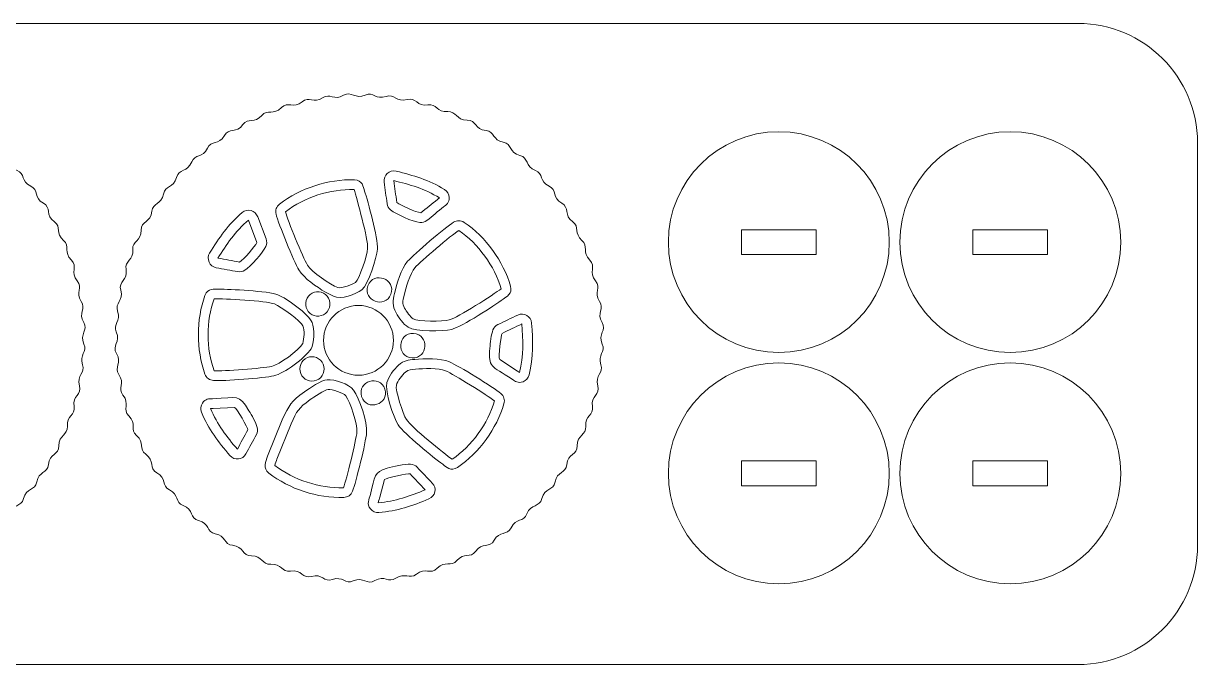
# Model space of a CAD drawing. Header units: centimetres. Extents: x -115 to 36, y 62 to 130.
# Drawn here: x -56.42 to -41.39, y 64.86 to 73.08 of the extents above; entities that cross this region are included whole.
import ezdxf

# ---------------------------------------------------------------- set-up
doc = ezdxf.new("R2010")
doc.units = ezdxf.units.CM
doc.header["$MEASUREMENT"] = 0
doc.layers.add('Camada 1', color=7, linetype='Continuous')

msp = doc.modelspace()

# ---------------------------------------------------------------- linework, layer by layer
at = {"layer": 'Camada 1', "lineweight": 9}
for points, knots in [([(-74.95718, 73.07704), (-74.95718, 73.07704), (-42.91491, 73.07704), (-42.91491, 73.07704), (-42.91491, 73.07704), (-42.07443, 73.07704), (-41.38678, 72.38939), (-41.38678, 71.54891), (-41.38678, 71.54891), (-41.38678, 71.54891), (-41.38678, 66.3925), (-41.38678, 66.3925), (-41.38678, 66.3925), (-41.38678, 65.55202), (-42.07443, 64.86437), (-42.91491, 64.86437), (-42.91491, 64.86437), (-42.91491, 64.86437), (-74.95718, 64.86437), (-74.95718, 64.86437), (-74.95718, 64.86437), (-75.79766, 64.86437), (-76.48531, 65.55202), (-76.48531, 66.3925), (-76.48531, 66.3925), (-76.48531, 66.3925), (-76.48531, 71.54891), (-76.48531, 71.54891), (-76.48531, 71.54891), (-76.48531, 72.38939), (-75.79766, 73.07704), (-74.95718, 73.07704)], [0, 0, 0, 0, 0.11111111, 0.11111111, 0.11111111, 0.11111111, 0.22222222, 0.22222222, 0.22222222, 0.22222222, 0.33333333, 0.33333333, 0.33333333, 0.33333333, 0.44444444, 0.44444444, 0.44444444, 0.44444444, 0.55555556, 0.55555556, 0.55555556, 0.55555556, 0.66666667, 0.66666667, 0.66666667, 0.66666667, 0.77777778, 0.77777778, 0.77777778, 0.77777778, 1, 1, 1, 1]), ([(-61.65751, 70.18015), (-61.66698, 70.29425), (-61.54681, 70.286), (-61.55006, 70.42915), (-61.55006, 70.42915), (-61.55279, 70.54924), (-61.42785, 70.52553), (-61.41427, 70.67074), (-61.41427, 70.67074), (-61.40367, 70.78413), (-61.29053, 70.75399), (-61.26562, 70.89204), (-61.26562, 70.89204), (-61.24521, 71.00511), (-61.1312, 70.96506), (-61.09744, 71.10454), (-61.09744, 71.10454), (-61.06914, 71.22147), (-60.95427, 71.16619), (-60.90372, 71.30287), (-60.90372, 71.30287), (-60.86416, 71.40982), (-60.7626, 71.3514), (-60.70289, 71.47824), (-60.70289, 71.47824), (-60.65397, 71.58217), (-60.55399, 71.51416), (-60.48536, 71.64004), (-60.48536, 71.64004), (-60.42786, 71.74551), (-60.33143, 71.66279), (-60.24689, 71.78166), (-60.24689, 71.78166), (-60.18109, 71.87419), (-60.0982, 71.79225), (-60.0075, 71.89906), (-60.0075, 71.89906), (-59.93326, 71.98649), (-59.85451, 71.89503), (-59.75563, 71.99882), (-59.75563, 71.99882), (-59.67262, 72.08595), (-59.60087, 71.98067), (-59.48866, 72.07379), (-59.48866, 72.07379), (-59.40124, 72.14634), (-59.34213, 72.04562), (-59.22693, 72.12534), (-59.22693, 72.12534), (-59.13279, 72.19049), (-59.08019, 72.08206), (-58.95781, 72.15659), (-58.95781, 72.15659), (-58.85509, 72.21915), (-58.81319, 72.09885), (-58.68065, 72.15981), (-58.68065, 72.15981), (-58.57776, 72.20713), (-58.54577, 72.09472), (-58.41457, 72.14184), (-58.41457, 72.14184), (-58.30679, 72.18055), (-58.2838, 72.06219), (-58.14634, 72.10242), (-58.14634, 72.10242), (-58.03093, 72.1362), (-58.02147, 72.00929), (-57.87785, 72.03379), (-57.87785, 72.03379), (-57.76548, 72.05296), (-57.76534, 71.93581), (-57.62551, 71.94752), (-57.62551, 71.94752), (-57.51144, 71.95708), (-57.51958, 71.8368), (-57.3766, 71.84006), (-57.3766, 71.84006), (-57.25633, 71.8428), (-57.28017, 71.7179), (-57.13496, 71.70432), (-57.13496, 71.70432), (-57.02158, 71.69372), (-57.05171, 71.58058), (-56.91367, 71.55567), (-56.91367, 71.55567), (-56.80058, 71.53526), (-56.84054, 71.42125), (-56.70112, 71.38745), (-56.70112, 71.38745), (-56.5841, 71.35908), (-56.63956, 71.24435), (-56.50279, 71.19377), (-56.50279, 71.19377), (-56.39589, 71.15424), (-56.45432, 71.05267), (-56.32742, 70.9929), (-56.32742, 70.9929), (-56.22352, 70.94396), (-56.29159, 70.84411), (-56.16562, 70.77541), (-56.16562, 70.77541), (-56.06027, 70.71796), (-56.14291, 70.62151), (-56.024, 70.53694), (-56.024, 70.53694), (-55.9315, 70.47115), (-56.01352, 70.38829), (-55.90661, 70.2975), (-55.90661, 70.2975), (-55.81919, 70.22325), (-55.91069, 70.1447), (-55.80685, 70.04563), (-55.80685, 70.04563), (-55.71976, 69.96254), (-55.82506, 69.89108), (-55.73187, 69.77871), (-55.73187, 69.77871), (-55.65935, 69.69127), (-55.76011, 69.63234), (-55.68032, 69.51698), (-55.68032, 69.51698), (-55.61515, 69.42275), (-55.72366, 69.37028), (-55.64911, 69.24786), (-55.64911, 69.24786), (-55.58654, 69.14512), (-55.70682, 69.10321), (-55.6459, 68.9707), (-55.6459, 68.9707), (-55.59858, 68.86777), (-55.71093, 68.83584), (-55.66383, 68.70454), (-55.66383, 68.70454), (-55.62519, 68.59684), (-55.74338, 68.57373), (-55.70324, 68.4363), (-55.70324, 68.4363), (-55.66955, 68.32096), (-55.7964, 68.31161), (-55.77188, 68.1679), (-55.77188, 68.1679), (-55.7527, 68.05551), (-55.86982, 68.05554), (-55.85814, 67.91552), (-55.85814, 67.91552), (-55.84864, 67.80155), (-55.9688, 67.80962), (-55.9656, 67.66656), (-55.9656, 67.66656), (-55.96292, 67.5464), (-56.08783, 67.57017), (-56.10139, 67.42501), (-56.10139, 67.42501), (-56.11199, 67.31156), (-56.22506, 67.34186), (-56.25003, 67.20367), (-56.25003, 67.20367), (-56.27045, 67.09065), (-56.38442, 67.13056), (-56.41826, 66.99117), (-56.41826, 66.99117), (-56.4467, 66.87404), (-56.56128, 66.92969), (-56.61189, 66.79284), (-56.61189, 66.79284), (-56.65142, 66.68595), (-56.75287, 66.74453), (-56.81277, 66.61747), (-56.81277, 66.61747), (-56.86176, 66.51354), (-56.96153, 66.58169), (-57.03026, 66.45572), (-57.03026, 66.45572), (-57.0878, 66.35025), (-57.18421, 66.43301), (-57.26876, 66.31405), (-57.26876, 66.31405), (-57.33451, 66.22154), (-57.41743, 66.30357), (-57.50816, 66.19666), (-57.50816, 66.19666), (-57.58236, 66.10923), (-57.66097, 66.20081), (-57.76003, 66.0969), (-57.76003, 66.0969), (-57.84303, 66.00985), (-57.91467, 66.11513), (-58.02695, 66.02196), (-58.02695, 66.02196), (-58.11443, 65.94937), (-58.17333, 66.05017), (-58.28868, 65.97037), (-58.28868, 65.97037), (-58.38285, 65.90522), (-58.43533, 66.01373), (-58.5578, 65.93916), (-58.5578, 65.93916), (-58.66056, 65.87659), (-58.70248, 65.99687), (-58.835, 65.93595), (-58.835, 65.93595), (-58.938, 65.8886), (-58.96973, 66.00105), (-59.10113, 65.95388), (-59.10113, 65.95388), (-59.20883, 65.91522), (-59.23198, 66.03344), (-59.36936, 65.99329), (-59.36936, 65.99329), (-59.48476, 65.95957), (-59.49398, 66.08646), (-59.63781, 66.06192), (-59.63781, 66.06192), (-59.75016, 66.04275), (-59.75019, 66.15986), (-59.89015, 66.14819), (-59.89015, 66.14819), (-60.00416, 66.13868), (-59.99607, 66.25885), (-60.1391, 66.25565), (-60.1391, 66.25565), (-60.25927, 66.25296), (-60.23551, 66.37783), (-60.38069, 66.39144), (-60.38069, 66.39144), (-60.4942, 66.40208), (-60.46384, 66.51515), (-60.60199, 66.54004), (-60.60199, 66.54004), (-60.71496, 66.5604), (-60.67511, 66.67446), (-60.81453, 66.70826), (-60.81453, 66.70826), (-60.93152, 66.73662), (-60.87599, 66.85139), (-61.01286, 66.90199), (-61.01286, 66.90199), (-61.11978, 66.94151), (-61.0612, 67.04301), (-61.18824, 67.10282), (-61.18824, 67.10282), (-61.29208, 67.15171), (-61.22408, 67.25165), (-61.34999, 67.32031), (-61.34999, 67.32031), (-61.45544, 67.37781), (-61.37274, 67.47433), (-61.49161, 67.55881), (-61.49161, 67.55881), (-61.58423, 67.62463), (-61.50209, 67.70743), (-61.60901, 67.79821), (-61.60901, 67.79821), (-61.69646, 67.87246), (-61.60496, 67.95113), (-61.70877, 68.05008), (-61.70877, 68.05008), (-61.79588, 68.13311), (-61.69054, 68.20469), (-61.78374, 68.317), (-61.78374, 68.317), (-61.85637, 68.40453), (-61.75549, 68.46337), (-61.83529, 68.57873), (-61.83529, 68.57873), (-61.90048, 68.67296), (-61.79199, 68.72547), (-61.86654, 68.8479), (-61.86654, 68.8479), (-61.92909, 68.95062), (-61.80881, 68.99256), (-61.86976, 69.12501), (-61.86976, 69.12501), (-61.91713, 69.22794), (-61.80466, 69.25993), (-61.85179, 69.39113), (-61.85179, 69.39113), (-61.89049, 69.49886), (-61.77223, 69.52187), (-61.81241, 69.65941), (-61.81241, 69.65941), (-61.84609, 69.77469), (-61.7193, 69.78419), (-61.74374, 69.92786), (-61.74374, 69.92786), (-61.76286, 70.04027), (-61.64581, 70.04025), (-61.65751, 70.18015)], [0, 0, 0, 0, 0.01369863, 0.01369863, 0.01369863, 0.01369863, 0.02739726, 0.02739726, 0.02739726, 0.02739726, 0.04109589, 0.04109589, 0.04109589, 0.04109589, 0.05479452, 0.05479452, 0.05479452, 0.05479452, 0.06849315, 0.06849315, 0.06849315, 0.06849315, 0.08219178, 0.08219178, 0.08219178, 0.08219178, 0.09589041, 0.09589041, 0.09589041, 0.09589041, 0.10958904, 0.10958904, 0.10958904, 0.10958904, 0.12328767, 0.12328767, 0.12328767, 0.12328767, 0.1369863, 0.1369863, 0.1369863, 0.1369863, 0.15068493, 0.15068493, 0.15068493, 0.15068493, 0.16438356, 0.16438356, 0.16438356, 0.16438356, 0.17808219, 0.17808219, 0.17808219, 0.17808219, 0.19178082, 0.19178082, 0.19178082, 0.19178082, 0.20547945, 0.20547945, 0.20547945, 0.20547945, 0.21917808, 0.21917808, 0.21917808, 0.21917808, 0.23287671, 0.23287671, 0.23287671, 0.23287671, 0.24657534, 0.24657534, 0.24657534, 0.24657534, 0.26027397, 0.26027397, 0.26027397, 0.26027397, 0.2739726, 0.2739726, 0.2739726, 0.2739726, 0.28767123, 0.28767123, 0.28767123, 0.28767123, 0.30136986, 0.30136986, 0.30136986, 0.30136986, 0.31506849, 0.31506849, 0.31506849, 0.31506849, 0.32876712, 0.32876712, 0.32876712, 0.32876712, 0.34246575, 0.34246575, 0.34246575, 0.34246575, 0.35616438, 0.35616438, 0.35616438, 0.35616438, 0.36986301, 0.36986301, 0.36986301, 0.36986301, 0.38356164, 0.38356164, 0.38356164, 0.38356164, 0.39726027, 0.39726027, 0.39726027, 0.39726027, 0.4109589, 0.4109589, 0.4109589, 0.4109589, 0.42465753, 0.42465753, 0.42465753, 0.42465753, 0.43835616, 0.43835616, 0.43835616, 0.43835616, 0.45205479, 0.45205479, 0.45205479, 0.45205479, 0.46575342, 0.46575342, 0.46575342, 0.46575342, 0.47945205, 0.47945205, 0.47945205, 0.47945205, 0.49315068, 0.49315068, 0.49315068, 0.49315068, 0.50684932, 0.50684932, 0.50684932, 0.50684932, 0.52054795, 0.52054795, 0.52054795, 0.52054795, 0.53424658, 0.53424658, 0.53424658, 0.53424658, 0.54794521, 0.54794521, 0.54794521, 0.54794521, 0.56164384, 0.56164384, 0.56164384, 0.56164384, 0.57534247, 0.57534247, 0.57534247, 0.57534247, 0.5890411, 0.5890411, 0.5890411, 0.5890411, 0.60273973, 0.60273973, 0.60273973, 0.60273973, 0.61643836, 0.61643836, 0.61643836, 0.61643836, 0.63013699, 0.63013699, 0.63013699, 0.63013699, 0.64383562, 0.64383562, 0.64383562, 0.64383562, 0.65753425, 0.65753425, 0.65753425, 0.65753425, 0.67123288, 0.67123288, 0.67123288, 0.67123288, 0.68493151, 0.68493151, 0.68493151, 0.68493151, 0.69863014, 0.69863014, 0.69863014, 0.69863014, 0.71232877, 0.71232877, 0.71232877, 0.71232877, 0.7260274, 0.7260274, 0.7260274, 0.7260274, 0.73972603, 0.73972603, 0.73972603, 0.73972603, 0.75342466, 0.75342466, 0.75342466, 0.75342466, 0.76712329, 0.76712329, 0.76712329, 0.76712329, 0.78082192, 0.78082192, 0.78082192, 0.78082192, 0.79452055, 0.79452055, 0.79452055, 0.79452055, 0.80821918, 0.80821918, 0.80821918, 0.80821918, 0.82191781, 0.82191781, 0.82191781, 0.82191781, 0.83561644, 0.83561644, 0.83561644, 0.83561644, 0.84931507, 0.84931507, 0.84931507, 0.84931507, 0.8630137, 0.8630137, 0.8630137, 0.8630137, 0.87671233, 0.87671233, 0.87671233, 0.87671233, 0.89041096, 0.89041096, 0.89041096, 0.89041096, 0.90410959, 0.90410959, 0.90410959, 0.90410959, 0.91780822, 0.91780822, 0.91780822, 0.91780822, 0.93150685, 0.93150685, 0.93150685, 0.93150685, 0.94520548, 0.94520548, 0.94520548, 0.94520548, 0.95890411, 0.95890411, 0.95890411, 0.95890411, 0.97260274, 0.97260274, 0.97260274, 0.97260274, 1, 1, 1, 1]), ([(-55.02, 70.18015), (-55.02947, 70.29425), (-54.9093, 70.286), (-54.91255, 70.42915), (-54.91255, 70.42915), (-54.91528, 70.54924), (-54.79034, 70.52553), (-54.77676, 70.67074), (-54.77676, 70.67074), (-54.76616, 70.78413), (-54.65302, 70.75399), (-54.62811, 70.89204), (-54.62811, 70.89204), (-54.6077, 71.00511), (-54.49369, 70.96506), (-54.45993, 71.10454), (-54.45993, 71.10454), (-54.43163, 71.22147), (-54.31676, 71.16619), (-54.26621, 71.30287), (-54.26621, 71.30287), (-54.22665, 71.40982), (-54.12509, 71.3514), (-54.06538, 71.47824), (-54.06538, 71.47824), (-54.01646, 71.58217), (-53.91648, 71.51416), (-53.84785, 71.64004), (-53.84785, 71.64004), (-53.79035, 71.74551), (-53.69392, 71.66279), (-53.60938, 71.78166), (-53.60938, 71.78166), (-53.54358, 71.87419), (-53.46069, 71.79225), (-53.36999, 71.89906), (-53.36999, 71.89906), (-53.29575, 71.98649), (-53.217, 71.89503), (-53.11812, 71.99882), (-53.11812, 71.99882), (-53.03511, 72.08595), (-52.96336, 71.98067), (-52.85115, 72.07379), (-52.85115, 72.07379), (-52.76373, 72.14634), (-52.70462, 72.04562), (-52.58942, 72.12534), (-52.58942, 72.12534), (-52.49528, 72.19049), (-52.44268, 72.08206), (-52.3203, 72.15659), (-52.3203, 72.15659), (-52.21758, 72.21915), (-52.17568, 72.09885), (-52.04314, 72.15981), (-52.04314, 72.15981), (-51.94025, 72.20713), (-51.90826, 72.09472), (-51.77706, 72.14184), (-51.77706, 72.14184), (-51.66928, 72.18055), (-51.64629, 72.06219), (-51.50883, 72.10242), (-51.50883, 72.10242), (-51.39342, 72.1362), (-51.38396, 72.00929), (-51.24034, 72.03379), (-51.24034, 72.03379), (-51.12797, 72.05296), (-51.12783, 71.93581), (-50.988, 71.94752), (-50.988, 71.94752), (-50.87393, 71.95708), (-50.88207, 71.8368), (-50.73909, 71.84006), (-50.73909, 71.84006), (-50.61882, 71.8428), (-50.64266, 71.7179), (-50.49745, 71.70432), (-50.49745, 71.70432), (-50.38407, 71.69372), (-50.4142, 71.58058), (-50.27616, 71.55567), (-50.27616, 71.55567), (-50.16307, 71.53526), (-50.20303, 71.42125), (-50.06361, 71.38745), (-50.06361, 71.38745), (-49.94659, 71.35908), (-50.00205, 71.24435), (-49.86528, 71.19377), (-49.86528, 71.19377), (-49.75838, 71.15424), (-49.81681, 71.05267), (-49.68991, 70.9929), (-49.68991, 70.9929), (-49.58601, 70.94396), (-49.65408, 70.84411), (-49.52811, 70.77541), (-49.52811, 70.77541), (-49.42276, 70.71796), (-49.5054, 70.62151), (-49.38649, 70.53694), (-49.38649, 70.53694), (-49.29399, 70.47115), (-49.37601, 70.38829), (-49.2691, 70.2975), (-49.2691, 70.2975), (-49.18168, 70.22325), (-49.27318, 70.1447), (-49.16934, 70.04563), (-49.16934, 70.04563), (-49.08225, 69.96254), (-49.18755, 69.89108), (-49.09436, 69.77871), (-49.09436, 69.77871), (-49.02184, 69.69127), (-49.1226, 69.63234), (-49.04281, 69.51698), (-49.04281, 69.51698), (-48.97764, 69.42275), (-49.08615, 69.37028), (-49.0116, 69.24786), (-49.0116, 69.24786), (-48.94903, 69.14512), (-49.06931, 69.10321), (-49.00839, 68.9707), (-49.00839, 68.9707), (-48.96107, 68.86777), (-49.07342, 68.83584), (-49.02632, 68.70454), (-49.02632, 68.70454), (-48.98768, 68.59684), (-49.10587, 68.57373), (-49.06573, 68.4363), (-49.06573, 68.4363), (-49.03204, 68.32096), (-49.15889, 68.31161), (-49.13437, 68.1679), (-49.13437, 68.1679), (-49.11519, 68.05551), (-49.23231, 68.05554), (-49.22063, 67.91552), (-49.22063, 67.91552), (-49.21113, 67.80155), (-49.33129, 67.80962), (-49.32809, 67.66656), (-49.32809, 67.66656), (-49.32541, 67.5464), (-49.45032, 67.57017), (-49.46388, 67.42501), (-49.46388, 67.42501), (-49.47448, 67.31156), (-49.58755, 67.34186), (-49.61252, 67.20367), (-49.61252, 67.20367), (-49.63294, 67.09065), (-49.74691, 67.13056), (-49.78075, 66.99117), (-49.78075, 66.99117), (-49.80919, 66.87404), (-49.92377, 66.92969), (-49.97438, 66.79284), (-49.97438, 66.79284), (-50.01391, 66.68595), (-50.11536, 66.74453), (-50.17526, 66.61747), (-50.17526, 66.61747), (-50.22425, 66.51354), (-50.32402, 66.58169), (-50.39275, 66.45572), (-50.39275, 66.45572), (-50.45029, 66.35025), (-50.5467, 66.43301), (-50.63125, 66.31405), (-50.63125, 66.31405), (-50.697, 66.22154), (-50.77992, 66.30357), (-50.87065, 66.19666), (-50.87065, 66.19666), (-50.94485, 66.10923), (-51.02346, 66.20081), (-51.12252, 66.0969), (-51.12252, 66.0969), (-51.20552, 66.00985), (-51.27716, 66.11513), (-51.38944, 66.02196), (-51.38944, 66.02196), (-51.47692, 65.94937), (-51.53582, 66.05017), (-51.65117, 65.97037), (-51.65117, 65.97037), (-51.74534, 65.90522), (-51.79782, 66.01373), (-51.92029, 65.93916), (-51.92029, 65.93916), (-52.02305, 65.87659), (-52.06497, 65.99687), (-52.19749, 65.93595), (-52.19749, 65.93595), (-52.30049, 65.8886), (-52.33222, 66.00105), (-52.46362, 65.95388), (-52.46362, 65.95388), (-52.57132, 65.91522), (-52.59447, 66.03344), (-52.73185, 65.99329), (-52.73185, 65.99329), (-52.84725, 65.95957), (-52.85647, 66.08646), (-53.0003, 66.06192), (-53.0003, 66.06192), (-53.11265, 66.04275), (-53.11268, 66.15986), (-53.25264, 66.14819), (-53.25264, 66.14819), (-53.36665, 66.13868), (-53.35856, 66.25885), (-53.50159, 66.25565), (-53.50159, 66.25565), (-53.62176, 66.25296), (-53.598, 66.37783), (-53.74318, 66.39144), (-53.74318, 66.39144), (-53.85669, 66.40208), (-53.82633, 66.51515), (-53.96448, 66.54004), (-53.96448, 66.54004), (-54.07745, 66.5604), (-54.0376, 66.67446), (-54.17702, 66.70826), (-54.17702, 66.70826), (-54.29401, 66.73662), (-54.23848, 66.85139), (-54.37535, 66.90199), (-54.37535, 66.90199), (-54.48227, 66.94151), (-54.42369, 67.04301), (-54.55073, 67.10282), (-54.55073, 67.10282), (-54.65457, 67.15171), (-54.58657, 67.25165), (-54.71248, 67.32031), (-54.71248, 67.32031), (-54.81793, 67.37781), (-54.73523, 67.47433), (-54.8541, 67.55881), (-54.8541, 67.55881), (-54.94672, 67.62463), (-54.86458, 67.70743), (-54.9715, 67.79821), (-54.9715, 67.79821), (-55.05895, 67.87246), (-54.96745, 67.95113), (-55.07126, 68.05008), (-55.07126, 68.05008), (-55.15837, 68.13311), (-55.05303, 68.20469), (-55.14623, 68.317), (-55.14623, 68.317), (-55.21886, 68.40453), (-55.11798, 68.46337), (-55.19778, 68.57873), (-55.19778, 68.57873), (-55.26297, 68.67296), (-55.15448, 68.72547), (-55.22903, 68.8479), (-55.22903, 68.8479), (-55.29158, 68.95062), (-55.1713, 68.99256), (-55.23225, 69.12501), (-55.23225, 69.12501), (-55.27962, 69.22794), (-55.16715, 69.25993), (-55.21428, 69.39113), (-55.21428, 69.39113), (-55.25298, 69.49886), (-55.13472, 69.52187), (-55.1749, 69.65941), (-55.1749, 69.65941), (-55.20858, 69.77469), (-55.08179, 69.78419), (-55.10623, 69.92786), (-55.10623, 69.92786), (-55.12535, 70.04027), (-55.0083, 70.04025), (-55.02, 70.18015)], [0, 0, 0, 0, 0.01369863, 0.01369863, 0.01369863, 0.01369863, 0.02739726, 0.02739726, 0.02739726, 0.02739726, 0.04109589, 0.04109589, 0.04109589, 0.04109589, 0.05479452, 0.05479452, 0.05479452, 0.05479452, 0.06849315, 0.06849315, 0.06849315, 0.06849315, 0.08219178, 0.08219178, 0.08219178, 0.08219178, 0.09589041, 0.09589041, 0.09589041, 0.09589041, 0.10958904, 0.10958904, 0.10958904, 0.10958904, 0.12328767, 0.12328767, 0.12328767, 0.12328767, 0.1369863, 0.1369863, 0.1369863, 0.1369863, 0.15068493, 0.15068493, 0.15068493, 0.15068493, 0.16438356, 0.16438356, 0.16438356, 0.16438356, 0.17808219, 0.17808219, 0.17808219, 0.17808219, 0.19178082, 0.19178082, 0.19178082, 0.19178082, 0.20547945, 0.20547945, 0.20547945, 0.20547945, 0.21917808, 0.21917808, 0.21917808, 0.21917808, 0.23287671, 0.23287671, 0.23287671, 0.23287671, 0.24657534, 0.24657534, 0.24657534, 0.24657534, 0.26027397, 0.26027397, 0.26027397, 0.26027397, 0.2739726, 0.2739726, 0.2739726, 0.2739726, 0.28767123, 0.28767123, 0.28767123, 0.28767123, 0.30136986, 0.30136986, 0.30136986, 0.30136986, 0.31506849, 0.31506849, 0.31506849, 0.31506849, 0.32876712, 0.32876712, 0.32876712, 0.32876712, 0.34246575, 0.34246575, 0.34246575, 0.34246575, 0.35616438, 0.35616438, 0.35616438, 0.35616438, 0.36986301, 0.36986301, 0.36986301, 0.36986301, 0.38356164, 0.38356164, 0.38356164, 0.38356164, 0.39726027, 0.39726027, 0.39726027, 0.39726027, 0.4109589, 0.4109589, 0.4109589, 0.4109589, 0.42465753, 0.42465753, 0.42465753, 0.42465753, 0.43835616, 0.43835616, 0.43835616, 0.43835616, 0.45205479, 0.45205479, 0.45205479, 0.45205479, 0.46575342, 0.46575342, 0.46575342, 0.46575342, 0.47945205, 0.47945205, 0.47945205, 0.47945205, 0.49315068, 0.49315068, 0.49315068, 0.49315068, 0.50684932, 0.50684932, 0.50684932, 0.50684932, 0.52054795, 0.52054795, 0.52054795, 0.52054795, 0.53424658, 0.53424658, 0.53424658, 0.53424658, 0.54794521, 0.54794521, 0.54794521, 0.54794521, 0.56164384, 0.56164384, 0.56164384, 0.56164384, 0.57534247, 0.57534247, 0.57534247, 0.57534247, 0.5890411, 0.5890411, 0.5890411, 0.5890411, 0.60273973, 0.60273973, 0.60273973, 0.60273973, 0.61643836, 0.61643836, 0.61643836, 0.61643836, 0.63013699, 0.63013699, 0.63013699, 0.63013699, 0.64383562, 0.64383562, 0.64383562, 0.64383562, 0.65753425, 0.65753425, 0.65753425, 0.65753425, 0.67123288, 0.67123288, 0.67123288, 0.67123288, 0.68493151, 0.68493151, 0.68493151, 0.68493151, 0.69863014, 0.69863014, 0.69863014, 0.69863014, 0.71232877, 0.71232877, 0.71232877, 0.71232877, 0.7260274, 0.7260274, 0.7260274, 0.7260274, 0.73972603, 0.73972603, 0.73972603, 0.73972603, 0.75342466, 0.75342466, 0.75342466, 0.75342466, 0.76712329, 0.76712329, 0.76712329, 0.76712329, 0.78082192, 0.78082192, 0.78082192, 0.78082192, 0.79452055, 0.79452055, 0.79452055, 0.79452055, 0.80821918, 0.80821918, 0.80821918, 0.80821918, 0.82191781, 0.82191781, 0.82191781, 0.82191781, 0.83561644, 0.83561644, 0.83561644, 0.83561644, 0.84931507, 0.84931507, 0.84931507, 0.84931507, 0.8630137, 0.8630137, 0.8630137, 0.8630137, 0.87671233, 0.87671233, 0.87671233, 0.87671233, 0.89041096, 0.89041096, 0.89041096, 0.89041096, 0.90410959, 0.90410959, 0.90410959, 0.90410959, 0.91780822, 0.91780822, 0.91780822, 0.91780822, 0.93150685, 0.93150685, 0.93150685, 0.93150685, 0.94520548, 0.94520548, 0.94520548, 0.94520548, 0.95890411, 0.95890411, 0.95890411, 0.95890411, 0.97260274, 0.97260274, 0.97260274, 0.97260274, 1, 1, 1, 1]), ([(-46.74822, 68.86102), (-47.52946, 68.86102), (-48.16282, 69.49437), (-48.16282, 70.27561), (-48.16282, 70.27561), (-48.16282, 71.05689), (-47.52946, 71.6902), (-46.74822, 71.6902), (-46.74822, 71.6902), (-45.96698, 71.6902), (-45.33363, 71.05689), (-45.33363, 70.27561), (-45.33363, 70.27561), (-45.33363, 69.49437), (-45.96698, 68.86102), (-46.74822, 68.86102)], [0, 0, 0, 0, 0.2, 0.2, 0.2, 0.2, 0.4, 0.4, 0.4, 0.4, 0.6, 0.6, 0.6, 0.6, 1, 1, 1, 1]), ([(-43.78439, 68.86102), (-44.56563, 68.86102), (-45.19899, 69.49437), (-45.19899, 70.27561), (-45.19899, 70.27561), (-45.19899, 71.05689), (-44.56563, 71.6902), (-43.78439, 71.6902), (-43.78439, 71.6902), (-43.00315, 71.6902), (-42.3698, 71.05689), (-42.3698, 70.27561), (-42.3698, 70.27561), (-42.3698, 69.49437), (-43.00315, 68.86102), (-43.78439, 68.86102)], [0, 0, 0, 0, 0.2, 0.2, 0.2, 0.2, 0.4, 0.4, 0.4, 0.4, 0.6, 0.6, 0.6, 0.6, 1, 1, 1, 1]), ([(-52.78488, 69.98267), (-52.73231, 69.89367), (-52.48901, 69.72811), (-52.39325, 69.69329), (-52.39325, 69.69329), (-52.34305, 69.68178), (-52.20485, 69.7297), (-52.16781, 69.76036), (-52.16781, 69.76036), (-52.11772, 69.80183), (-52.01842, 70.10851), (-52.01286, 70.19521), (-52.01286, 70.19521), (-52.00569, 70.30704), (-52.14934, 70.83617), (-52.18718, 70.94955), (-52.18718, 70.94955), (-52.48924, 70.95902), (-52.82671, 70.84962), (-53.06538, 70.66427), (-53.06538, 70.66427), (-53.03802, 70.55648), (-52.8417, 70.07886), (-52.78488, 69.98267)], [0, 0, 0, 0, 0.14285714, 0.14285714, 0.14285714, 0.14285714, 0.28571429, 0.28571429, 0.28571429, 0.28571429, 0.42857143, 0.42857143, 0.42857143, 0.42857143, 0.57142857, 0.57142857, 0.57142857, 0.57142857, 0.71428571, 0.71428571, 0.71428571, 0.71428571, 1, 1, 1, 1]), ([(-51.11956, 70.82336), (-51.11372, 70.82814), (-51.10345, 70.83537), (-51.09313, 70.84298), (-51.09313, 70.84298), (-51.28109, 70.95858), (-51.47817, 71.01539), (-51.67781, 71.06356), (-51.67781, 71.06356), (-51.66517, 70.9707), (-51.65282, 70.87779), (-51.64022, 70.78492), (-51.64022, 70.78492), (-51.5912, 70.74496), (-51.39414, 70.65852), (-51.33244, 70.65176), (-51.33244, 70.65176), (-51.26148, 70.70906), (-51.19035, 70.76615), (-51.11956, 70.82336)], [0, 0, 0, 0, 0.16666667, 0.16666667, 0.16666667, 0.16666667, 0.33333333, 0.33333333, 0.33333333, 0.33333333, 0.5, 0.5, 0.5, 0.5, 0.66666667, 0.66666667, 0.66666667, 0.66666667, 1, 1, 1, 1]), ([(-53.92955, 70.07058), (-53.83732, 70.05384), (-53.74504, 70.03722), (-53.65286, 70.02039), (-53.65286, 70.02039), (-53.59961, 70.05468), (-53.45651, 70.21542), (-53.43114, 70.27196), (-53.43114, 70.27196), (-53.43114, 70.27196), (-53.53906, 70.55859), (-53.53906, 70.55859), (-53.53906, 70.55859), (-53.70651, 70.41609), (-53.82254, 70.2451), (-53.92955, 70.07058)], [0, 0, 0, 0, 0.2, 0.2, 0.2, 0.2, 0.4, 0.4, 0.4, 0.4, 0.6, 0.6, 0.6, 0.6, 1, 1, 1, 1]), ([(-51.54642, 69.59036), (-51.56405, 69.50958), (-51.57323, 69.49982), (-51.53948, 69.42856), (-51.53948, 69.42856), (-51.51703, 69.38796), (-51.46683, 69.31649), (-51.42852, 69.29218), (-51.42852, 69.29218), (-51.37352, 69.25727), (-51.05151, 69.25773), (-50.96711, 69.27924), (-50.96711, 69.27924), (-50.85847, 69.30692), (-50.39997, 69.60697), (-50.30356, 69.6781), (-50.30356, 69.6781), (-50.38767, 69.96787), (-50.59649, 70.25589), (-50.84629, 70.42517), (-50.84629, 70.42517), (-50.94068, 70.36556), (-51.3337, 70.03173), (-51.40784, 69.94778), (-51.40784, 69.94778), (-51.47072, 69.87652), (-51.52595, 69.68407), (-51.54642, 69.59036)], [0, 0, 0, 0, 0.125, 0.125, 0.125, 0.125, 0.25, 0.25, 0.25, 0.25, 0.375, 0.375, 0.375, 0.375, 0.5, 0.5, 0.5, 0.5, 0.625, 0.625, 0.625, 0.625, 0.75, 0.75, 0.75, 0.75, 1, 1, 1, 1]), ([(-46.27032, 70.43491), (-46.27032, 70.43491), (-46.27032, 70.11631), (-46.27032, 70.11631), (-46.27032, 70.11631), (-46.27032, 70.11631), (-47.22613, 70.11631), (-47.22613, 70.11631), (-47.22613, 70.11631), (-47.22613, 70.11631), (-47.22613, 70.43491), (-47.22613, 70.43491), (-47.22613, 70.43491), (-47.22613, 70.43491), (-46.27032, 70.43491), (-46.27032, 70.43491)], [0, 0, 0, 0, 0.2, 0.2, 0.2, 0.2, 0.4, 0.4, 0.4, 0.4, 0.6, 0.6, 0.6, 0.6, 1, 1, 1, 1]), ([(-43.30649, 70.43491), (-43.30649, 70.43491), (-43.30649, 70.11631), (-43.30649, 70.11631), (-43.30649, 70.11631), (-43.30649, 70.11631), (-44.2623, 70.11631), (-44.2623, 70.11631), (-44.2623, 70.11631), (-44.2623, 70.11631), (-44.2623, 70.43491), (-44.2623, 70.43491), (-44.2623, 70.43491), (-44.2623, 70.43491), (-43.30649, 70.43491), (-43.30649, 70.43491)], [0, 0, 0, 0, 0.2, 0.2, 0.2, 0.2, 0.4, 0.4, 0.4, 0.4, 0.6, 0.6, 0.6, 0.6, 1, 1, 1, 1]), ([(-53.24359, 68.68377), (-53.14311, 68.70619), (-52.90367, 68.8835), (-52.8421, 68.97751), (-52.8421, 68.97751), (-52.82793, 69.04297), (-52.81766, 69.14167), (-52.84151, 69.20198), (-52.84151, 69.20198), (-52.86544, 69.26247), (-53.12634, 69.45157), (-53.20718, 69.4837), (-53.20718, 69.4837), (-53.31116, 69.52503), (-53.85946, 69.5521), (-53.97848, 69.55103), (-53.97848, 69.55103), (-54.08098, 69.26596), (-54.08098, 68.91272), (-53.97848, 68.62766), (-53.97848, 68.62766), (-53.86751, 68.62037), (-53.35265, 68.65946), (-53.24359, 68.68377)], [0, 0, 0, 0, 0.14285714, 0.14285714, 0.14285714, 0.14285714, 0.28571429, 0.28571429, 0.28571429, 0.28571429, 0.42857143, 0.42857143, 0.42857143, 0.42857143, 0.57142857, 0.57142857, 0.57142857, 0.57142857, 0.71428571, 0.71428571, 0.71428571, 0.71428571, 1, 1, 1, 1]), ([(-52.13038, 69.46442), (-52.37718, 69.46442), (-52.57725, 69.26435), (-52.57725, 69.01756), (-52.57725, 69.01756), (-52.57725, 68.77072), (-52.37718, 68.57069), (-52.13038, 68.57069), (-52.13038, 68.57069), (-51.88359, 68.57069), (-51.68352, 68.77072), (-51.68352, 69.01756), (-51.68352, 69.01756), (-51.68352, 69.26435), (-51.88359, 69.46442), (-52.13038, 69.46442)], [0, 0, 0, 0, 0.2, 0.2, 0.2, 0.2, 0.4, 0.4, 0.4, 0.4, 0.6, 0.6, 0.6, 0.6, 1, 1, 1, 1]), ([(-50.09364, 68.62372), (-50.08776, 68.61992), (-50.07748, 68.61226), (-50.06679, 68.60469), (-50.06679, 68.60469), (-50.01458, 68.82042), (-50.02225, 69.0237), (-50.03773, 69.229), (-50.03773, 69.229), (-50.12235, 69.18828), (-50.20693, 69.14751), (-50.29159, 69.10679), (-50.29159, 69.10679), (-50.30629, 69.09091), (-50.34191, 68.79916), (-50.32191, 68.77216), (-50.32191, 68.77216), (-50.32191, 68.77216), (-50.09364, 68.62372), (-50.09364, 68.62372)], [0, 0, 0, 0, 0.16666667, 0.16666667, 0.16666667, 0.16666667, 0.33333333, 0.33333333, 0.33333333, 0.33333333, 0.5, 0.5, 0.5, 0.5, 0.66666667, 0.66666667, 0.66666667, 0.66666667, 1, 1, 1, 1]), ([(-46.74822, 65.89881), (-47.52946, 65.89881), (-48.16282, 66.53216), (-48.16282, 67.3134), (-48.16282, 67.3134), (-48.16282, 68.09468), (-47.52946, 68.72799), (-46.74822, 68.72799), (-46.74822, 68.72799), (-45.96698, 68.72799), (-45.33363, 68.09468), (-45.33363, 67.3134), (-45.33363, 67.3134), (-45.33363, 66.53216), (-45.96698, 65.89881), (-46.74822, 65.89881)], [0, 0, 0, 0, 0.2, 0.2, 0.2, 0.2, 0.4, 0.4, 0.4, 0.4, 0.6, 0.6, 0.6, 0.6, 1, 1, 1, 1]), ([(-43.78439, 65.89881), (-44.56563, 65.89881), (-45.19899, 66.53216), (-45.19899, 67.3134), (-45.19899, 67.3134), (-45.19899, 68.09468), (-44.56563, 68.72799), (-43.78439, 68.72799), (-43.78439, 68.72799), (-43.00315, 68.72799), (-42.3698, 68.09468), (-42.3698, 67.3134), (-42.3698, 67.3134), (-42.3698, 66.53216), (-43.00315, 65.89881), (-43.78439, 65.89881)], [0, 0, 0, 0, 0.2, 0.2, 0.2, 0.2, 0.4, 0.4, 0.4, 0.4, 0.6, 0.6, 0.6, 0.6, 1, 1, 1, 1]), ([(-51.39828, 68.64867), (-51.44844, 68.64368), (-51.49022, 68.64483), (-51.52967, 68.61133), (-51.52967, 68.61133), (-51.57036, 68.57243), (-51.63142, 68.49876), (-51.64537, 68.44446), (-51.64537, 68.44446), (-51.66155, 68.38143), (-51.56168, 68.07515), (-51.51513, 68.00162), (-51.51513, 68.00162), (-51.45528, 67.90708), (-51.02754, 67.56276), (-50.93066, 67.49377), (-50.93066, 67.49377), (-50.6809, 67.66301), (-50.47204, 67.95112), (-50.38792, 68.2408), (-50.38792, 68.2408), (-50.47408, 68.31231), (-50.91246, 68.58265), (-51.01549, 68.62732), (-51.01549, 68.62732), (-51.10277, 68.66517), (-51.30271, 68.65819), (-51.39828, 68.64867)], [0, 0, 0, 0, 0.125, 0.125, 0.125, 0.125, 0.25, 0.25, 0.25, 0.25, 0.375, 0.375, 0.375, 0.375, 0.5, 0.5, 0.5, 0.5, 0.625, 0.625, 0.625, 0.625, 0.75, 0.75, 0.75, 0.75, 1, 1, 1, 1]), ([(-53.17571, 67.4939), (-53.18227, 67.4755), (-53.19542, 67.44104), (-53.2021, 67.41537), (-53.2021, 67.41537), (-52.96283, 67.22934), (-52.62655, 67.12087), (-52.32368, 67.12992), (-52.32368, 67.12992), (-52.28243, 67.23352), (-52.1607, 67.73467), (-52.15005, 67.84616), (-52.15005, 67.84616), (-52.14095, 67.94161), (-52.23771, 68.22964), (-52.29434, 68.3074), (-52.29434, 68.3074), (-52.32318, 68.34699), (-52.46937, 68.39177), (-52.51855, 68.38868), (-52.51855, 68.38868), (-52.56088, 68.38479), (-52.70986, 68.28554), (-52.74843, 68.25767), (-52.74843, 68.25767), (-52.90608, 68.14375), (-52.91361, 68.11981), (-52.99328, 67.94651), (-52.99328, 67.94651), (-52.99328, 67.94651), (-53.17571, 67.4939), (-53.17571, 67.4939)], [0, 0, 0, 0, 0.11111111, 0.11111111, 0.11111111, 0.11111111, 0.22222222, 0.22222222, 0.22222222, 0.22222222, 0.33333333, 0.33333333, 0.33333333, 0.33333333, 0.44444444, 0.44444444, 0.44444444, 0.44444444, 0.55555556, 0.55555556, 0.55555556, 0.55555556, 0.66666667, 0.66666667, 0.66666667, 0.66666667, 0.77777778, 0.77777778, 0.77777778, 0.77777778, 1, 1, 1, 1]), ([(-53.9915, 68.14485), (-53.99848, 68.14447), (-54.01129, 68.14464), (-54.0244, 68.14451), (-54.0244, 68.14451), (-53.94086, 67.94181), (-53.8137, 67.77767), (-53.68093, 67.62233), (-53.68093, 67.62233), (-53.63649, 67.70505), (-53.59226, 67.78793), (-53.54747, 67.87048), (-53.54747, 67.87048), (-53.54489, 67.89197), (-53.68761, 68.14894), (-53.71959, 68.15897), (-53.71959, 68.15897), (-53.71959, 68.15897), (-53.9915, 68.14485), (-53.9915, 68.14485)], [0, 0, 0, 0, 0.16666667, 0.16666667, 0.16666667, 0.16666667, 0.33333333, 0.33333333, 0.33333333, 0.33333333, 0.5, 0.5, 0.5, 0.5, 0.66666667, 0.66666667, 0.66666667, 0.66666667, 1, 1, 1, 1]), ([(-46.27032, 67.4727), (-46.27032, 67.4727), (-46.27032, 67.1541), (-46.27032, 67.1541), (-46.27032, 67.1541), (-46.27032, 67.1541), (-47.22613, 67.1541), (-47.22613, 67.1541), (-47.22613, 67.1541), (-47.22613, 67.1541), (-47.22613, 67.4727), (-47.22613, 67.4727), (-47.22613, 67.4727), (-47.22613, 67.4727), (-46.27032, 67.4727), (-46.27032, 67.4727)], [0, 0, 0, 0, 0.2, 0.2, 0.2, 0.2, 0.4, 0.4, 0.4, 0.4, 0.6, 0.6, 0.6, 0.6, 1, 1, 1, 1]), ([(-43.30649, 67.4727), (-43.30649, 67.4727), (-43.30649, 67.1541), (-43.30649, 67.1541), (-43.30649, 67.1541), (-43.30649, 67.1541), (-44.2623, 67.1541), (-44.2623, 67.1541), (-44.2623, 67.1541), (-44.2623, 67.1541), (-44.2623, 67.4727), (-44.2623, 67.4727), (-44.2623, 67.4727), (-44.2623, 67.4727), (-43.30649, 67.4727), (-43.30649, 67.4727)], [0, 0, 0, 0, 0.2, 0.2, 0.2, 0.2, 0.4, 0.4, 0.4, 0.4, 0.6, 0.6, 0.6, 0.6, 1, 1, 1, 1]), ([(-51.85787, 67.00855), (-51.8616, 66.9946), (-51.87246, 66.96309), (-51.87991, 66.93679), (-51.87991, 66.93679), (-51.66194, 66.95327), (-51.46436, 67.02369), (-51.27569, 67.10222), (-51.27569, 67.10222), (-51.34064, 67.17014), (-51.40573, 67.23801), (-51.4706, 67.30605), (-51.4706, 67.30605), (-51.48896, 67.31463), (-51.77558, 67.25724), (-51.79723, 67.23273), (-51.79723, 67.23273), (-51.79723, 67.23273), (-51.85787, 67.00855), (-51.85787, 67.00855)], [0, 0, 0, 0, 0.16666667, 0.16666667, 0.16666667, 0.16666667, 0.33333333, 0.33333333, 0.33333333, 0.33333333, 0.5, 0.5, 0.5, 0.5, 0.66666667, 0.66666667, 0.66666667, 0.66666667, 1, 1, 1, 1])]:
    msp.add_open_spline(points, degree=3, knots=knots, dxfattribs=at)
at = {"layer": 'Camada 1', "color": 140, "lineweight": 9}
for points, knots in [([(-50.96829, 70.84819), (-50.96531, 70.77801), (-51.00492, 70.75522), (-51.04099, 70.72623), (-51.04099, 70.72623), (-51.11186, 70.66888), (-51.18299, 70.61184), (-51.25395, 70.55458), (-51.25395, 70.55458), (-51.28081, 70.53288), (-51.31172, 70.52379), (-51.34606, 70.52755), (-51.34606, 70.52755), (-51.43389, 70.5372), (-51.65037, 70.63192), (-51.71921, 70.68812), (-51.71921, 70.68812), (-51.74471, 70.70893), (-51.75955, 70.73549), (-51.76399, 70.76809), (-51.76399, 70.76809), (-51.77664, 70.86096), (-51.78899, 70.95387), (-51.80159, 71.04669), (-51.80159, 71.04669), (-51.81348, 71.13414), (-51.73413, 71.20579), (-51.64838, 71.18497), (-51.64838, 71.18497), (-51.42498, 71.13073), (-51.22944, 71.07337), (-51.02767, 70.94938), (-51.02767, 70.94938), (-50.99117, 70.92697), (-50.97007, 70.89098), (-50.96829, 70.84819)], [0, 0, 0, 0, 0.1, 0.1, 0.1, 0.1, 0.2, 0.2, 0.2, 0.2, 0.3, 0.3, 0.3, 0.3, 0.4, 0.4, 0.4, 0.4, 0.5, 0.5, 0.5, 0.5, 0.6, 0.6, 0.6, 0.6, 0.7, 0.7, 0.7, 0.7, 0.8, 0.8, 0.8, 0.8, 1, 1, 1, 1]), ([(-52.18329, 71.07443), (-52.07986, 71.07115), (-52.06867, 70.98332), (-52.05202, 70.93061), (-52.05202, 70.93061), (-52.01069, 70.79978), (-51.8793, 70.32511), (-51.8882, 70.18717), (-51.8882, 70.18717), (-51.89574, 70.07021), (-52.00154, 69.73579), (-52.08814, 69.66411), (-52.08814, 69.66411), (-52.15978, 69.60481), (-52.36139, 69.53661), (-52.45013, 69.58202), (-52.45013, 69.58202), (-52.45013, 69.58202), (-52.55475, 69.63497), (-52.55475, 69.63497), (-52.55475, 69.63497), (-52.66292, 69.70234), (-52.82802, 69.81), (-52.89246, 69.91911), (-52.89246, 69.91911), (-52.95654, 70.02765), (-53.15554, 70.51162), (-53.1865, 70.63349), (-53.1865, 70.63349), (-53.19897, 70.68271), (-53.18214, 70.73177), (-53.14201, 70.76293), (-53.14201, 70.76293), (-52.88024, 70.96626), (-52.51453, 71.08483), (-52.18329, 71.07443)], [0, 0, 0, 0, 0.1, 0.1, 0.1, 0.1, 0.2, 0.2, 0.2, 0.2, 0.3, 0.3, 0.3, 0.3, 0.4, 0.4, 0.4, 0.4, 0.5, 0.5, 0.5, 0.5, 0.6, 0.6, 0.6, 0.6, 0.7, 0.7, 0.7, 0.7, 0.8, 0.8, 0.8, 0.8, 1, 1, 1, 1]), ([(-53.58515, 69.91539), (-53.61285, 69.8975), (-53.64279, 69.89153), (-53.67527, 69.89745), (-53.67527, 69.89745), (-53.76746, 69.91429), (-53.85965, 69.9309), (-53.95188, 69.94765), (-53.95188, 69.94765), (-54.03867, 69.96342), (-54.08228, 70.06088), (-54.03599, 70.13605), (-54.03599, 70.13605), (-53.91571, 70.33137), (-53.79985, 70.50064), (-53.62004, 70.65374), (-53.62004, 70.65374), (-53.55243, 70.71131), (-53.44867, 70.68256), (-53.42056, 70.59826), (-53.42056, 70.59826), (-53.42056, 70.59826), (-53.31434, 70.31637), (-53.31434, 70.31637), (-53.31434, 70.31637), (-53.30207, 70.28418), (-53.30304, 70.25213), (-53.31717, 70.22071), (-53.31717, 70.22071), (-53.35337, 70.14011), (-53.51043, 69.96355), (-53.58515, 69.91539)], [0, 0, 0, 0, 0.11111111, 0.11111111, 0.11111111, 0.11111111, 0.22222222, 0.22222222, 0.22222222, 0.22222222, 0.33333333, 0.33333333, 0.33333333, 0.33333333, 0.44444444, 0.44444444, 0.44444444, 0.44444444, 0.55555556, 0.55555556, 0.55555556, 0.55555556, 0.66666667, 0.66666667, 0.66666667, 0.66666667, 0.77777778, 0.77777778, 0.77777778, 0.77777778, 1, 1, 1, 1]), ([(-51.6488, 69.36809), (-51.70278, 69.46445), (-51.68891, 69.52347), (-51.66851, 69.617), (-51.66851, 69.617), (-51.64212, 69.73782), (-51.58249, 69.93869), (-51.50151, 70.03045), (-51.50151, 70.03045), (-51.41782, 70.12525), (-51.01974, 70.46343), (-50.91298, 70.53081), (-50.91298, 70.53081), (-50.87006, 70.55792), (-50.81821, 70.55707), (-50.77618, 70.52861), (-50.77618, 70.52861), (-50.50215, 70.34292), (-50.27586, 70.03079), (-50.18359, 69.71295), (-50.18359, 69.71295), (-50.15476, 69.61366), (-50.2347, 69.57589), (-50.27984, 69.54371), (-50.27984, 69.54371), (-50.39197, 69.46376), (-50.80193, 69.19244), (-50.93624, 69.15817), (-50.93624, 69.15817), (-51.04987, 69.12918), (-51.40055, 69.12645), (-51.49546, 69.18671), (-51.49546, 69.18671), (-51.55412, 69.22392), (-51.61501, 69.30694), (-51.6488, 69.36809)], [0, 0, 0, 0, 0.1, 0.1, 0.1, 0.1, 0.2, 0.2, 0.2, 0.2, 0.3, 0.3, 0.3, 0.3, 0.4, 0.4, 0.4, 0.4, 0.5, 0.5, 0.5, 0.5, 0.6, 0.6, 0.6, 0.6, 0.7, 0.7, 0.7, 0.7, 0.8, 0.8, 0.8, 0.8, 1, 1, 1, 1]), ([(-51.71562, 69.60909), (-51.78677, 69.41616), (-52.07986, 69.52426), (-52.00868, 69.71718), (-52.00868, 69.71718), (-51.9375, 69.91012), (-51.64444, 69.80194), (-51.71562, 69.60909)], [0, 0, 0, 0, 0.33333333, 0.33333333, 0.33333333, 0.33333333, 1, 1, 1, 1]), ([(-53.98664, 68.50299), (-54.03734, 68.50629), (-54.07883, 68.53754), (-54.09604, 68.58537), (-54.09604, 68.58537), (-54.20844, 68.89788), (-54.20844, 69.2808), (-54.09604, 69.59327), (-54.09604, 69.59327), (-54.06097, 69.69072), (-53.97388, 69.67416), (-53.91868, 69.67371), (-53.91868, 69.67371), (-53.78149, 69.67259), (-53.28945, 69.65087), (-53.16104, 69.59979), (-53.16104, 69.59979), (-53.05213, 69.55647), (-52.76672, 69.35249), (-52.72534, 69.24799), (-52.72534, 69.24799), (-52.69215, 69.16416), (-52.69559, 68.97305), (-52.7376, 68.909), (-52.7376, 68.909), (-52.81486, 68.7911), (-53.07891, 68.59251), (-53.21639, 68.56186), (-53.21639, 68.56186), (-53.34012, 68.53422), (-53.86018, 68.49473), (-53.98664, 68.50299)], [0, 0, 0, 0, 0.11111111, 0.11111111, 0.11111111, 0.11111111, 0.22222222, 0.22222222, 0.22222222, 0.22222222, 0.33333333, 0.33333333, 0.33333333, 0.33333333, 0.44444444, 0.44444444, 0.44444444, 0.44444444, 0.55555556, 0.55555556, 0.55555556, 0.55555556, 0.66666667, 0.66666667, 0.66666667, 0.66666667, 0.77777778, 0.77777778, 0.77777778, 0.77777778, 1, 1, 1, 1]), ([(-52.55162, 69.60444), (-52.4851, 69.54955), (-52.47571, 69.45106), (-52.53064, 69.38458), (-52.53064, 69.38458), (-52.58553, 69.31802), (-52.68398, 69.30867), (-52.7505, 69.36356), (-52.7505, 69.36356), (-52.81702, 69.41845), (-52.82641, 69.51694), (-52.77152, 69.58342), (-52.77152, 69.58342), (-52.71659, 69.64994), (-52.61814, 69.65937), (-52.55162, 69.60444)], [0, 0, 0, 0, 0.2, 0.2, 0.2, 0.2, 0.4, 0.4, 0.4, 0.4, 0.6, 0.6, 0.6, 0.6, 1, 1, 1, 1]), ([(-50.02306, 68.48764), (-50.08859, 68.46315), (-50.12264, 68.49334), (-50.16168, 68.51893), (-50.16168, 68.51893), (-50.4376, 68.6998), (-50.46636, 68.6639), (-50.44793, 68.91687), (-50.44793, 68.91687), (-50.4432, 68.98191), (-50.43089, 69.0933), (-50.40801, 69.15208), (-50.40801, 69.15208), (-50.39609, 69.18278), (-50.37541, 69.20511), (-50.34576, 69.21936), (-50.34576, 69.21936), (-50.26114, 69.26008), (-50.17657, 69.30085), (-50.09195, 69.34157), (-50.09195, 69.34157), (-50.01238, 69.3799), (-49.92012, 69.32666), (-49.91319, 69.23868), (-49.91319, 69.23868), (-49.89531, 69.01163), (-49.89033, 68.80254), (-49.94533, 68.5753), (-49.94533, 68.5753), (-49.9554, 68.53373), (-49.98301, 68.50261), (-50.02306, 68.48764)], [0, 0, 0, 0, 0.11111111, 0.11111111, 0.11111111, 0.11111111, 0.22222222, 0.22222222, 0.22222222, 0.22222222, 0.33333333, 0.33333333, 0.33333333, 0.33333333, 0.44444444, 0.44444444, 0.44444444, 0.44444444, 0.55555556, 0.55555556, 0.55555556, 0.55555556, 0.66666667, 0.66666667, 0.66666667, 0.66666667, 0.77777778, 0.77777778, 0.77777778, 0.77777778, 1, 1, 1, 1]), ([(-51.44349, 68.79368), (-51.6488, 68.80538), (-51.631, 69.11726), (-51.42569, 69.10552), (-51.42569, 69.10552), (-51.22037, 69.09378), (-51.23829, 68.78188), (-51.44349, 68.79368)], [0, 0, 0, 0, 0.33333333, 0.33333333, 0.33333333, 0.33333333, 1, 1, 1, 1]), ([(-52.81296, 68.78091), (-52.74137, 68.82903), (-52.64432, 68.81), (-52.59619, 68.73841), (-52.59619, 68.73841), (-52.54807, 68.66682), (-52.56714, 68.56981), (-52.63873, 68.52168), (-52.63873, 68.52168), (-52.71029, 68.47356), (-52.80734, 68.49259), (-52.85542, 68.56418), (-52.85542, 68.56418), (-52.90354, 68.63578), (-52.88456, 68.73279), (-52.81296, 68.78091)], [0, 0, 0, 0, 0.2, 0.2, 0.2, 0.2, 0.4, 0.4, 0.4, 0.4, 0.6, 0.6, 0.6, 0.6, 1, 1, 1, 1]), ([(-51.61607, 68.70162), (-51.55333, 68.76039), (-51.48843, 68.76527), (-51.41063, 68.773), (-51.41063, 68.773), (-51.28749, 68.78527), (-51.0782, 68.79068), (-50.9658, 68.74196), (-50.9658, 68.74196), (-50.84965, 68.69165), (-50.40527, 68.4177), (-50.30808, 68.33688), (-50.30808, 68.33688), (-50.26901, 68.3044), (-50.25379, 68.25476), (-50.26795, 68.20595), (-50.26795, 68.20595), (-50.36023, 67.88816), (-50.58655, 67.57598), (-50.86058, 67.39034), (-50.86058, 67.39034), (-50.94621, 67.33234), (-51.00683, 67.39688), (-51.05122, 67.42966), (-51.05122, 67.42966), (-51.16131, 67.51095), (-51.54697, 67.81821), (-51.62068, 67.9348), (-51.62068, 67.9348), (-51.68338, 68.03397), (-51.79434, 68.36654), (-51.76636, 68.4755), (-51.76636, 68.4755), (-51.74589, 68.55534), (-51.67544, 68.64483), (-51.61607, 68.70162)], [0, 0, 0, 0, 0.1, 0.1, 0.1, 0.1, 0.2, 0.2, 0.2, 0.2, 0.3, 0.3, 0.3, 0.3, 0.4, 0.4, 0.4, 0.4, 0.5, 0.5, 0.5, 0.5, 0.6, 0.6, 0.6, 0.6, 0.7, 0.7, 0.7, 0.7, 0.8, 0.8, 0.8, 0.8, 1, 1, 1, 1]), ([(-52.08987, 68.29624), (-52.15338, 68.49182), (-51.85631, 68.58836), (-51.79279, 68.39279), (-51.79279, 68.39279), (-51.72926, 68.19718), (-52.02638, 68.1007), (-52.08987, 68.29624)], [0, 0, 0, 0, 0.33333333, 0.33333333, 0.33333333, 0.33333333, 1, 1, 1, 1]), ([(-52.53005, 68.5131), (-52.43826, 68.52177), (-52.24968, 68.4583), (-52.19335, 68.38094), (-52.19335, 68.38094), (-52.11761, 68.27696), (-52.01358, 67.96148), (-52.02568, 67.83432), (-52.02568, 67.83432), (-52.03765, 67.7084), (-52.16088, 67.20093), (-52.20764, 67.08362), (-52.20764, 67.08362), (-52.2265, 67.03634), (-52.26913, 67.00657), (-52.31996, 67.005), (-52.31996, 67.005), (-52.65197, 66.99511), (-53.01645, 67.1128), (-53.27877, 67.31671), (-53.27877, 67.31671), (-53.35967, 67.37961), (-53.3194, 67.46299), (-53.2934, 67.53585), (-53.2934, 67.53585), (-53.2934, 67.53585), (-53.10678, 67.9987), (-53.10678, 67.9987), (-53.10678, 67.9987), (-53.0198, 68.18798), (-52.99404, 68.23433), (-52.82159, 68.35895), (-52.82159, 68.35895), (-52.75515, 68.40695), (-52.60736, 68.50595), (-52.53005, 68.5131)], [0, 0, 0, 0, 0.1, 0.1, 0.1, 0.1, 0.2, 0.2, 0.2, 0.2, 0.3, 0.3, 0.3, 0.3, 0.4, 0.4, 0.4, 0.4, 0.5, 0.5, 0.5, 0.5, 0.6, 0.6, 0.6, 0.6, 0.7, 0.7, 0.7, 0.7, 0.8, 0.8, 0.8, 0.8, 1, 1, 1, 1]), ([(-54.12856, 68.21348), (-54.09009, 68.27166), (-54.04486, 68.26741), (-53.99806, 68.26964), (-53.99806, 68.26964), (-53.6689, 68.28532), (-53.66646, 68.33171), (-53.53259, 68.11596), (-53.53259, 68.11596), (-53.49821, 68.06057), (-53.44277, 67.96339), (-53.42665, 67.90241), (-53.42665, 67.90241), (-53.4182, 67.87044), (-53.42187, 67.83999), (-53.43765, 67.81094), (-53.43765, 67.81094), (-53.48235, 67.72847), (-53.5265, 67.6458), (-53.57086, 67.56317), (-53.57086, 67.56317), (-53.61248, 67.48567), (-53.71903, 67.47401), (-53.77604, 67.54126), (-53.77604, 67.54126), (-53.92463, 67.71655), (-54.0496, 67.87773), (-54.13993, 68.09689), (-54.13993, 68.09689), (-54.15622, 68.13643), (-54.1522, 68.17783), (-54.12856, 68.21348)], [0, 0, 0, 0, 0.11111111, 0.11111111, 0.11111111, 0.11111111, 0.22222222, 0.22222222, 0.22222222, 0.22222222, 0.33333333, 0.33333333, 0.33333333, 0.33333333, 0.44444444, 0.44444444, 0.44444444, 0.44444444, 0.55555556, 0.55555556, 0.55555556, 0.55555556, 0.66666667, 0.66666667, 0.66666667, 0.66666667, 0.77777778, 0.77777778, 0.77777778, 0.77777778, 1, 1, 1, 1]), ([(-51.97671, 66.85775), (-52.02975, 66.92276), (-51.99537, 66.97822), (-51.97857, 67.0409), (-51.97857, 67.0409), (-51.9135, 67.28375), (-51.94062, 67.3245), (-51.76442, 67.3782), (-51.76442, 67.3782), (-51.69185, 67.40032), (-51.53496, 67.43541), (-51.46256, 67.43072), (-51.46256, 67.43072), (-51.43, 67.42865), (-51.40268, 67.41588), (-51.38018, 67.39228), (-51.38018, 67.39228), (-51.31536, 67.32428), (-51.25032, 67.25645), (-51.1854, 67.18853), (-51.1854, 67.18853), (-51.12426, 67.12462), (-51.14643, 67.02047), (-51.22807, 66.98669), (-51.22807, 66.98669), (-51.43918, 66.89935), (-51.63653, 66.82989), (-51.87048, 66.81221), (-51.87048, 66.81221), (-51.91251, 66.80904), (-51.95006, 66.82515), (-51.97671, 66.85775)], [0, 0, 0, 0, 0.11111111, 0.11111111, 0.11111111, 0.11111111, 0.22222222, 0.22222222, 0.22222222, 0.22222222, 0.33333333, 0.33333333, 0.33333333, 0.33333333, 0.44444444, 0.44444444, 0.44444444, 0.44444444, 0.55555556, 0.55555556, 0.55555556, 0.55555556, 0.66666667, 0.66666667, 0.66666667, 0.66666667, 0.77777778, 0.77777778, 0.77777778, 0.77777778, 1, 1, 1, 1])]:
    msp.add_open_spline(points, degree=3, knots=knots, dxfattribs=at)

doc.saveas('drawing.dxf')
